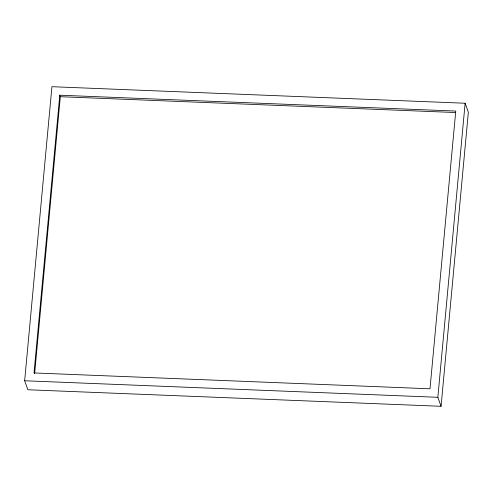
<?xml version="1.0" encoding="UTF-8"?>
<svg xmlns="http://www.w3.org/2000/svg" width="493" height="493" viewBox="0 0 493 493"><rect width="100%" height="100%" fill="white"/><g stroke="black" fill="none" stroke-linecap="round" stroke-linejoin="round"><path stroke-width="0.74" d="M24.65 380.762L51.931 86.7L465.127 103.24L468.35 112.238L441.069 406.3L27.873 389.76L24.65 380.762L437.846 397.309L441.069 406.3M59.782 95.211L34.017 372.942L429.995 388.792L455.76 111.067L59.782 95.211L60.275 96.597M34.627 373.676L60.319 96.708L455.526 112.533M437.846 397.309L465.127 103.24"/></g></svg>
